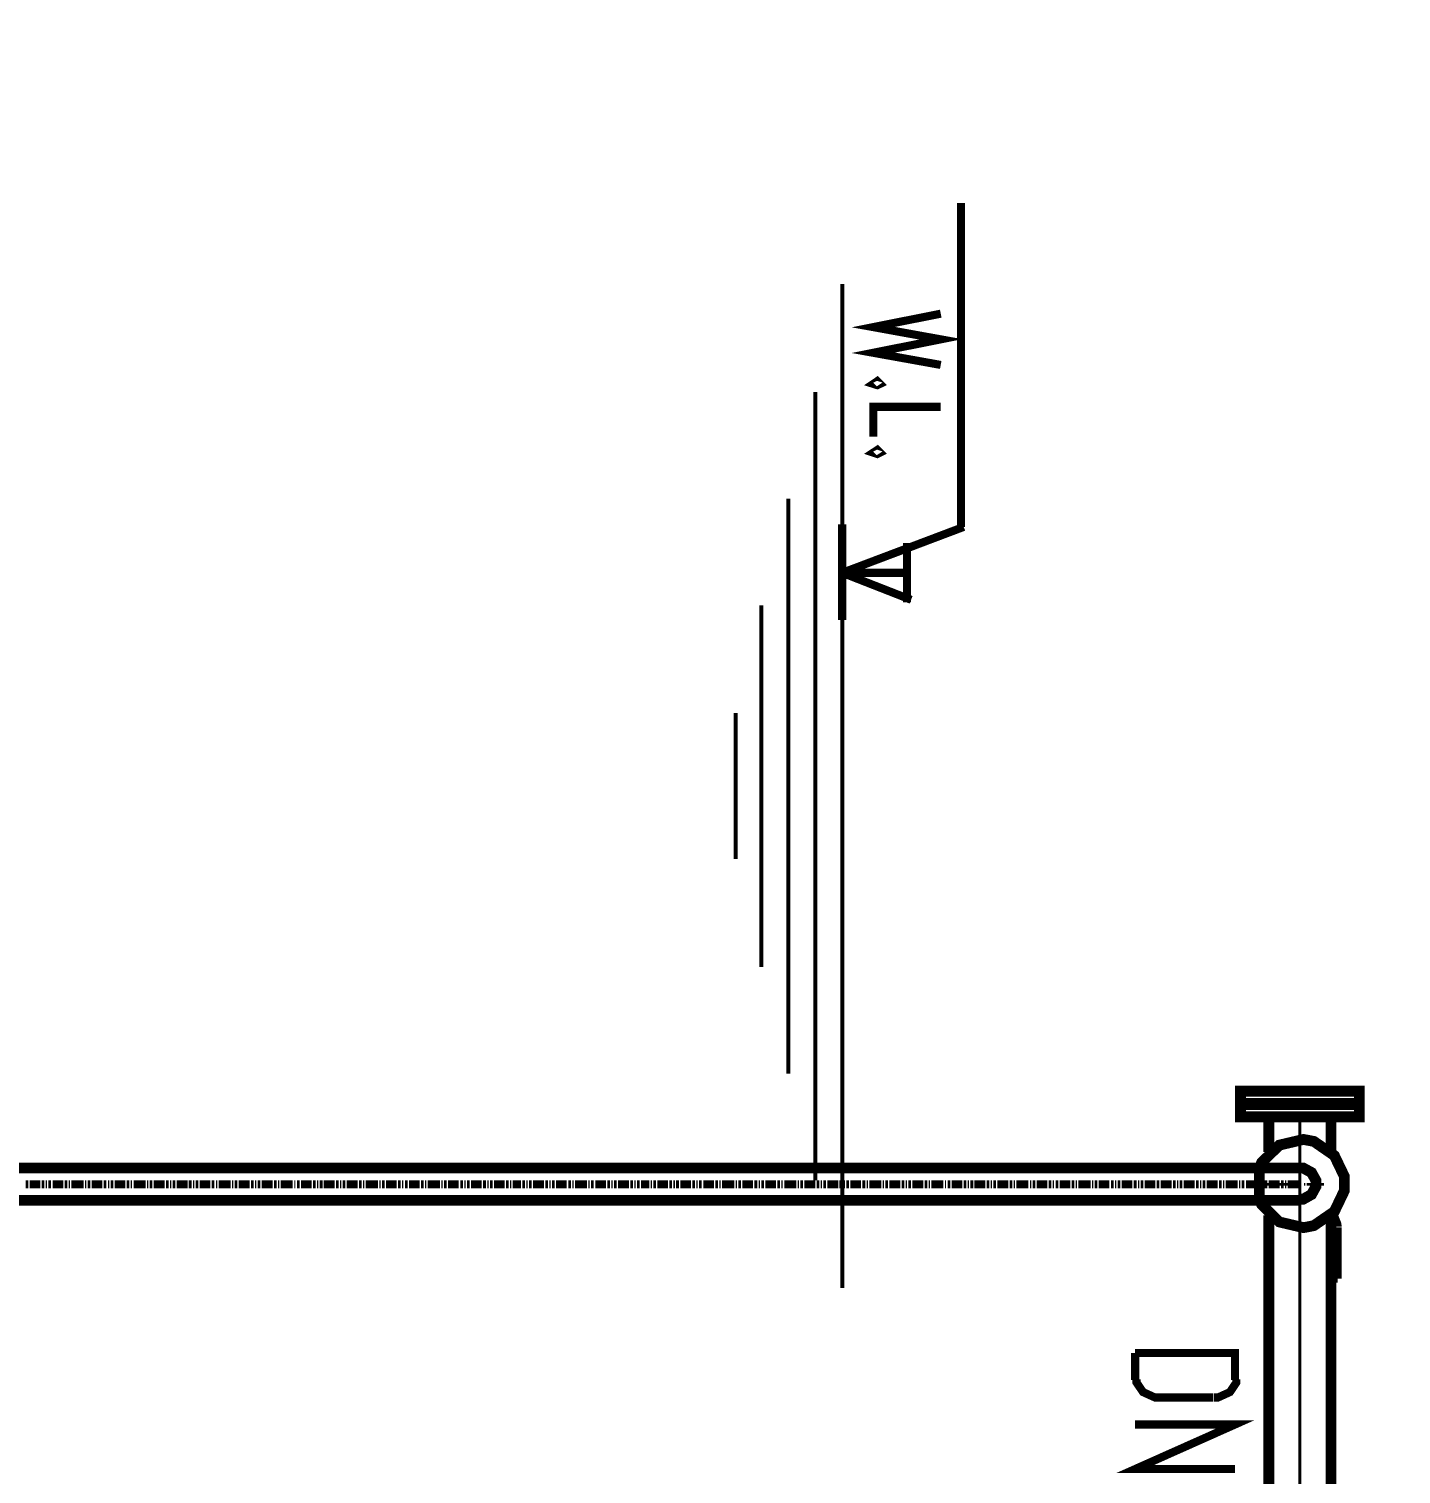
# Model space of a CAD drawing. Extents: x 0.4 to 11.4, y 0.4 to 16.2.
# Drawn here: x 7.78 to 9.474, y 10.358 to 12.143 of the extents above; entities that cross this region are included whole.
import ezdxf

# ---------------------------------------------------------------- set-up
doc = ezdxf.new("R2010")
doc.units = 0
doc.header["$MEASUREMENT"] = 0
doc.dimstyles.get("Standard").update_dxf_attribs({"dimtxt": 0.18, "dimasz": 0.18, "dimexe": 0.18, "dimexo": 0.0625, "dimgap": 0.09, "dimtad": 0, "dimtih": 1, "dimtoh": 1, "dimdec": 4, "dimzin": 0, "dimdsep": 46, "dimtxsty": 'Standard', "dimcen": 0.09, "dimadec": 0, "dimazin": 0, "dimtfac": 1, "dimtdec": 4, "dimtofl": 0, "dimtmove": 0, "dimatfit": 3, "dimfxl": 1, "dimtolj": 1, "dimtzin": 0, "dimarcsym": 0})

# ---------------------------------------------------------------- blocks, each defined once
blk = doc.blocks.new('*D3')
at = {"color": 0, "linetype": 'Continuous', "lineweight": -2, "transparency": 16777216}
for p, q in [((9.6237, 12.8227), (10.7662, 12.8227)), ((10.5862, 12.6427), (10.5862, 9.1986)), ((10.5862, 5.3945), (10.5862, 8.8386)), ((8.9003, 5.2145), (10.7662, 5.2145))]:
    blk.add_line(p, q, dxfattribs=at)
at = {"color": 0, "linetype": 'Continuous', "transparency": 16777216}
for points in [[(10.5562, 12.6427), (10.6162, 12.6427), (10.5862, 12.8227)], [(10.5562, 5.3945), (10.6162, 5.3945), (10.5862, 5.2145)]]:
    blk.add_solid(points, dxfattribs=at)
at = {"layer": 'Defpoints', "color": 0, "linetype": 'Continuous', "transparency": 16777216}
for p in [(9.5612, 12.8227), (10.5862, 12.8227), (8.8378, 5.2145)]:
    blk.add_point(p, dxfattribs=at)
at = {"color": 0, "linetype": 'Continuous', "transparency": 16777216, "insert": (10.5862, 9.0186), "char_height": 0.18, "attachment_point": 5}
blk.add_mtext('\\A1;varB', dxfattribs=at)

msp = doc.modelspace()

# ---------------------------------------------------------------- linework, layer by layer
at = {"color": 0}
for points, const_width in [([(8.9311, 11.9278), (8.9311, 11.5278)], 0.01), ([(8.78444, 11.8278), (8.78444, 10.5878)], 0.005), ([(8.90608, 11.7911), (8.82275, 11.7745), (8.90608, 11.7594), (8.82275, 11.7428), (8.90608, 11.7278)], 0.01), ([(8.75108, 11.6944), (8.75108, 10.7211)], 0.005), ([(8.90608, 11.6761), (8.82275, 11.6761), (8.82275, 11.6394)], 0.01), ([(8.71778, 11.5628), (8.71778, 10.8528)], 0.005), ([(8.78444, 11.4128), (8.78444, 11.5311)], 0.01), ([(8.93446, 11.5278), (8.78444, 11.4711)], 0.01), ([(8.86442, 11.5078), (8.86442, 11.4345)], 0.01), ([(8.86947, 11.4378), (8.78444, 11.4711)], 0.01), ([(8.78444, 11.4711), (8.86947, 11.4711)], 0.01), ([(8.68446, 11.4311), (8.68446, 10.9844)], 0.005), ([(8.65278, 11.2978), (8.65278, 11.1178)], 0.005), ([(9.31108, 10.7561), (9.31108, 10.7994)], 0.01333), ([(9.34944, 8.81446), (9.34944, 10.7994)], 0.00333), ([(9.38781, 10.7561), (9.38781, 10.7994)], 0.01333), ([(9.29986, 10.6972), (9.30225, 10.6911), (9.32411, 10.6695), (9.354, 10.6625), (9.36035, 10.6637), (9.36675, 10.665), (9.39204, 10.6824), (9.40446, 10.7083), (9.40446, 10.717), (9.40446, 10.7256), (9.39204, 10.7515), (9.36675, 10.769), (9.36035, 10.7702), (9.354, 10.7714), (9.32411, 10.7644), (9.30225, 10.7428), (9.29986, 10.7368)], 0.01333), ([(9.34944, 10.7361), (9.34944, 10.7378), (9.34944, 10.7394), (9.34944, 10.7411), (9.34944, 10.7428), (9.34944, 10.7445)], 0.00333), ([(9.29943, 10.6961), (9.29943, 10.7361)], 0.01333), ([(9.34944, 10.7361), (9.29943, 10.7361)], 0.01333), ([(9.35026, 10.6977), (9.35368, 10.6977), (9.36387, 10.7034), (9.36947, 10.7136), (9.36947, 10.717), (9.36947, 10.7204), (9.36387, 10.7305), (9.35368, 10.7361), (9.35026, 10.7361)], 0.01333), ([(9.34944, 10.7328), (9.34944, 10.7344)], 0.00333), ([(9.34944, 10.7211), (9.34944, 10.7228), (9.34944, 10.7244), (9.34944, 10.7261), (9.34944, 10.7278), (9.34944, 10.7294)], 0.00333), ([(9.29943, 10.7161), (9.30111, 10.7161), (9.30279, 10.7161), (9.30447, 10.7161), (9.3061, 10.7161)], 0.00333), ([(9.30778, 10.7161), (9.30946, 10.7161), (9.31108, 10.7161)], 0.00333), ([(9.31278, 10.7161), (9.31446, 10.7161), (9.31614, 10.7161), (9.31776, 10.7161), (9.31944, 10.7161), (9.32112, 10.7161)], 0.00333), ([(9.32275, 10.7161), (9.32443, 10.7161), (9.32611, 10.7161)], 0.00333), ([(9.32781, 10.7161), (9.32943, 10.7161), (9.33111, 10.7161), (9.33279, 10.7161), (9.33442, 10.7161), (9.3361, 10.7161)], 0.00333), ([(9.33946, 10.7161), (9.3411, 10.7161)], 0.00333), ([(9.34278, 10.7161), (9.34446, 10.7161), (9.34614, 10.7161), (9.34776, 10.7161), (9.34944, 10.7161), (9.35113, 10.7161)], 0.00333), ([(9.34944, 10.7178), (9.34944, 10.7195)], 0.00333), ([(9.34944, 10.7061), (9.34944, 10.7078), (9.34944, 10.7094), (9.34944, 10.7111), (9.34944, 10.7128), (9.34944, 10.7145)], 0.00333), ([(9.35444, 10.7161), (9.35612, 10.7161)], 0.00333), ([(9.35781, 10.7161), (9.35943, 10.7161), (9.36111, 10.7161), (9.36279, 10.7161), (9.36442, 10.7161), (9.3661, 10.7161)], 0.00333), ([(9.36947, 10.7161), (9.3711, 10.7161)], 0.00333), ([(9.37278, 10.7161), (9.37446, 10.7161), (9.37608, 10.7161), (9.37776, 10.7161), (9.37944, 10.7161)], 0.00333), ([(9.34944, 10.6961), (9.29943, 10.6961)], 0.01333), ([(9.34944, 10.7011), (9.34944, 10.7028), (9.34944, 10.7044)], 0.00333), ([(9.34944, 10.6911), (9.34944, 10.6928), (9.34944, 10.6944), (9.34944, 10.6961), (9.34944, 10.6977), (9.34944, 10.6994)], 0.00333), ([(9.34944, 10.6878), (9.34944, 10.6895)], 0.00333), ([(9.31108, 9.92947), (9.31108, 10.6778)], 0.01333), ([(9.38781, 9.92947), (9.38781, 10.6778)], 0.01333), ([(9.39111, 10.6644), (9.38781, 10.6728), (9.39279, 10.6744), (9.39611, 10.6661)], 0.01), ([(9.38781, 10.6778), (9.38943, 10.6728)], 0.01), ([(9.39111, 10.6811), (9.39279, 10.6728)], 0.01), ([(9.39111, 10.6636), (9.39111, 10.6641), (9.3909, 10.6654), (9.39085, 10.6655)], 0.01), ([(9.39111, 10.5994), (9.39111, 10.6628)], 0.01), ([(9.39611, 10.6636), (9.39611, 10.6644), (9.39578, 10.6666), (9.39567, 10.6668)], 0.01), ([(9.39611, 10.5994), (9.39611, 10.6628)], 0.01), ([(9.39111, 10.5994), (9.39611, 10.5994)], 0.01), ([(9.14611, 10.5078), (9.14611, 10.4744)], 0.01), ([(9.26942, 10.4744), (9.26942, 10.5078), (9.16613, 10.5078), (9.14611, 10.5078)], 0.01), ([(9.14779, 10.4753), (9.14779, 10.4713), (9.15588, 10.4594), (9.17046, 10.4528), (9.17529, 10.4528)], 0.01), ([(9.2436, 10.4528), (9.24849, 10.4528), (9.26307, 10.4594), (9.27111, 10.4713), (9.27111, 10.4753)], 0.01), ([(9.17443, 10.4528), (9.24278, 10.4528)], 0.01), ([(9.14611, 10.4194), (9.26942, 10.4194), (9.14611, 10.3644), (9.26942, 10.3644)], 0.01)]:
    msp.add_lwpolyline(points, dxfattribs=dict(at, const_width=const_width))
for points, const_width in [([(8.83111, 11.7044), (8.82781, 11.7078), (8.82275, 11.7044), (8.82781, 11.7028), (8.83111, 11.7044)], 0.01), ([(8.83111, 11.6195), (8.82781, 11.6228), (8.82275, 11.6195), (8.82781, 11.6178), (8.83111, 11.6195)], 0.01), ([(9.42279, 10.8161), (9.42279, 10.8311), (9.2761, 10.8311), (9.2761, 10.8161), (9.42279, 10.8161)], 0.01333), ([(9.42279, 10.7994), (9.42279, 10.8145), (9.2761, 10.8145), (9.2761, 10.7994), (9.42279, 10.7994)], 0.01333), ([(9.38781, 10.7994), (9.31108, 10.7994), (9.38781, 10.7994)], 0.01333), ([(9.34944, 10.7461), (9.34944, 10.7461)], 0.00333), ([(9.34944, 10.7311), (9.34944, 10.7311)], 0.00333), ([(9.33778, 10.7161), (9.33778, 10.7161)], 0.00333), ([(9.34944, 10.7161), (9.34944, 10.7161)], 0.00333), ([(9.35275, 10.7161), (9.35275, 10.7161)], 0.00333), ([(9.36778, 10.7161), (9.36778, 10.7161)], 0.00333)]:
    msp.add_lwpolyline(points, close=True, dxfattribs=dict(at, const_width=const_width))
at = {"color": 142}
for points, const_width in [([(9.29943, 10.7361), (7.12446, 10.7361)], 0.01333), ([(7.7761, 10.7161), (7.77778, 10.7161), (7.77946, 10.7161)], 0.01), ([(7.78108, 10.7161), (7.78276, 10.7161), (7.78444, 10.7161), (7.78614, 10.7161)], 0.01), ([(7.78614, 10.7161), (7.78776, 10.7161), (7.78944, 10.7161), (7.79113, 10.7161), (7.79275, 10.7161)], 0.01), ([(7.79275, 10.7161), (7.79443, 10.7161)], 0.01), ([(7.79611, 10.7161), (7.79779, 10.7161), (7.79943, 10.7161)], 0.01), ([(7.80111, 10.7161), (7.80279, 10.7161)], 0.01), ([(7.80447, 10.7161), (7.8061, 10.7161), (7.80778, 10.7161)], 0.01), ([(7.80946, 10.7161), (7.81108, 10.7161), (7.81278, 10.7161), (7.81446, 10.7161)], 0.01), ([(7.81446, 10.7161), (7.81614, 10.7161), (7.81776, 10.7161), (7.81944, 10.7161), (7.82112, 10.7161)], 0.01), ([(7.82112, 10.7161), (7.82275, 10.7161)], 0.01), ([(7.82443, 10.7161), (7.82611, 10.7161), (7.82781, 10.7161)], 0.01), ([(7.82943, 10.7161), (7.83111, 10.7161)], 0.01), ([(7.83279, 10.7161), (7.83442, 10.7161), (7.8361, 10.7161), (7.83778, 10.7161)], 0.01), ([(7.83778, 10.7161), (7.83946, 10.7161), (7.8411, 10.7161), (7.84278, 10.7161), (7.84446, 10.7161)], 0.01), ([(7.84446, 10.7161), (7.84614, 10.7161), (7.84776, 10.7161)], 0.01), ([(7.84944, 10.7161), (7.85113, 10.7161)], 0.01), ([(7.85275, 10.7161), (7.85444, 10.7161), (7.85612, 10.7161)], 0.01), ([(7.85781, 10.7161), (7.85943, 10.7161), (7.86111, 10.7161), (7.86279, 10.7161)], 0.01), ([(7.86279, 10.7161), (7.86442, 10.7161), (7.8661, 10.7161), (7.86778, 10.7161), (7.86947, 10.7161)], 0.01), ([(7.86947, 10.7161), (7.8711, 10.7161)], 0.01), ([(7.87278, 10.7161), (7.87446, 10.7161), (7.87608, 10.7161)], 0.01), ([(7.87776, 10.7161), (7.87944, 10.7161)], 0.01), ([(7.88112, 10.7161), (7.88276, 10.7161), (7.88444, 10.7161)], 0.01), ([(7.88613, 10.7161), (7.88781, 10.7161), (7.88943, 10.7161), (7.89111, 10.7161)], 0.01), ([(7.89111, 10.7161), (7.89279, 10.7161), (7.89442, 10.7161), (7.89611, 10.7161), (7.89779, 10.7161)], 0.01), ([(7.89779, 10.7161), (7.89947, 10.7161)], 0.01), ([(7.9011, 10.7161), (7.90278, 10.7161), (7.90446, 10.7161)], 0.01), ([(7.90608, 10.7161), (7.90776, 10.7161)], 0.01), ([(7.90944, 10.7161), (7.91114, 10.7161), (7.91276, 10.7161), (7.91444, 10.7161)], 0.01), ([(7.91444, 10.7161), (7.91613, 10.7161), (7.91775, 10.7161), (7.91943, 10.7161), (7.92111, 10.7161)], 0.01), ([(7.92111, 10.7161), (7.92279, 10.7161), (7.92443, 10.7161)], 0.01), ([(7.92611, 10.7161), (7.92779, 10.7161)], 0.01), ([(7.92947, 10.7161), (7.9311, 10.7161), (7.93278, 10.7161)], 0.01), ([(7.93446, 10.7161), (7.93608, 10.7161), (7.93778, 10.7161), (7.93946, 10.7161)], 0.01), ([(7.93946, 10.7161), (7.94114, 10.7161), (7.94276, 10.7161), (7.94444, 10.7161), (7.94612, 10.7161)], 0.01), ([(7.94612, 10.7161), (7.94775, 10.7161)], 0.01), ([(7.94943, 10.7161), (7.95111, 10.7161), (7.95281, 10.7161)], 0.01), ([(7.95443, 10.7161), (7.95611, 10.7161)], 0.01), ([(7.95779, 10.7161), (7.95942, 10.7161), (7.9611, 10.7161)], 0.01), ([(7.96278, 10.7161), (7.96446, 10.7161), (7.9661, 10.7161), (7.96778, 10.7161)], 0.01), ([(7.96778, 10.7161), (7.96946, 10.7161), (7.97114, 10.7161), (7.97276, 10.7161), (7.97444, 10.7161)], 0.01), ([(7.97444, 10.7161), (7.97613, 10.7161)], 0.01), ([(7.97775, 10.7161), (7.97944, 10.7161), (7.98112, 10.7161)], 0.01), ([(7.98281, 10.7161), (7.98443, 10.7161)], 0.01), ([(7.98611, 10.7161), (7.98779, 10.7161), (7.98942, 10.7161)], 0.01), ([(7.9911, 10.7161), (7.99278, 10.7161), (7.99447, 10.7161), (7.9961, 10.7161)], 0.01), ([(7.9961, 10.7161), (7.99778, 10.7161), (7.99946, 10.7161), (8.00108, 10.7161), (8.00276, 10.7161)], 0.01), ([(8.00276, 10.7161), (8.00444, 10.7161)], 0.01), ([(8.00612, 10.7161), (8.00776, 10.7161), (8.00944, 10.7161)], 0.01), ([(8.01113, 10.7161), (8.01281, 10.7161)], 0.01), ([(8.01443, 10.7161), (8.01611, 10.7161), (8.01779, 10.7161), (8.01942, 10.7161)], 0.01), ([(8.01942, 10.7161), (8.02111, 10.7161), (8.02279, 10.7161), (8.02447, 10.7161), (8.0261, 10.7161)], 0.01), ([(8.0261, 10.7161), (8.02778, 10.7161), (8.02946, 10.7161)], 0.01), ([(8.03108, 10.7161), (8.03276, 10.7161)], 0.01), ([(8.03444, 10.7161), (8.03614, 10.7161), (8.03776, 10.7161)], 0.01), ([(8.03944, 10.7161), (8.04113, 10.7161), (8.04275, 10.7161), (8.04443, 10.7161)], 0.01), ([(8.04443, 10.7161), (8.04611, 10.7161), (8.04779, 10.7161), (8.04943, 10.7161), (8.05111, 10.7161)], 0.01), ([(8.05111, 10.7161), (8.05279, 10.7161)], 0.01), ([(8.05447, 10.7161), (8.0561, 10.7161), (8.05778, 10.7161)], 0.01), ([(8.05946, 10.7161), (8.06108, 10.7161)], 0.01), ([(8.06278, 10.7161), (8.06446, 10.7161), (8.06614, 10.7161)], 0.01), ([(8.06776, 10.7161), (8.06944, 10.7161), (8.07112, 10.7161), (8.07275, 10.7161)], 0.01), ([(8.07275, 10.7161), (8.07443, 10.7161), (8.07611, 10.7161), (8.07781, 10.7161), (8.07943, 10.7161)], 0.01), ([(8.07943, 10.7161), (8.08111, 10.7161)], 0.01), ([(8.08279, 10.7161), (8.08442, 10.7161), (8.0861, 10.7161)], 0.01), ([(8.08778, 10.7161), (8.08946, 10.7161)], 0.01), ([(8.0911, 10.7161), (8.09278, 10.7161), (8.09446, 10.7161), (8.09614, 10.7161)], 0.01), ([(8.09614, 10.7161), (8.09776, 10.7161), (8.09944, 10.7161), (8.10113, 10.7161), (8.10275, 10.7161)], 0.01), ([(8.10275, 10.7161), (8.10444, 10.7161), (8.10612, 10.7161)], 0.01), ([(8.10781, 10.7161), (8.10943, 10.7161)], 0.01), ([(8.11111, 10.7161), (8.11279, 10.7161), (8.11442, 10.7161)], 0.01), ([(8.1161, 10.7161), (8.11778, 10.7161), (8.11947, 10.7161), (8.1211, 10.7161)], 0.01), ([(8.1211, 10.7161), (8.12278, 10.7161), (8.12446, 10.7161), (8.12608, 10.7161), (8.12776, 10.7161)], 0.01), ([(8.12776, 10.7161), (8.12944, 10.7161)], 0.01), ([(8.13112, 10.7161), (8.13276, 10.7161), (8.13444, 10.7161)], 0.01), ([(8.13613, 10.7161), (8.13781, 10.7161)], 0.01), ([(8.13943, 10.7161), (8.14111, 10.7161), (8.14279, 10.7161)], 0.01), ([(8.14442, 10.7161), (8.14611, 10.7161), (8.14779, 10.7161), (8.14947, 10.7161)], 0.01), ([(8.14947, 10.7161), (8.1511, 10.7161), (8.15278, 10.7161), (8.15446, 10.7161), (8.15608, 10.7161)], 0.01), ([(8.15608, 10.7161), (8.15776, 10.7161)], 0.01), ([(8.15944, 10.7161), (8.16114, 10.7161), (8.16276, 10.7161)], 0.01), ([(8.16444, 10.7161), (8.16613, 10.7161)], 0.01), ([(8.16775, 10.7161), (8.16943, 10.7161), (8.17111, 10.7161)], 0.01), ([(8.17279, 10.7161), (8.17443, 10.7161), (8.17611, 10.7161), (8.17779, 10.7161)], 0.01), ([(8.17779, 10.7161), (8.17947, 10.7161), (8.1811, 10.7161), (8.18278, 10.7161), (8.18446, 10.7161)], 0.01), ([(8.18446, 10.7161), (8.18608, 10.7161)], 0.01), ([(8.18778, 10.7161), (8.18946, 10.7161), (8.19114, 10.7161)], 0.01), ([(8.19276, 10.7161), (8.19444, 10.7161)], 0.01), ([(8.19612, 10.7161), (8.19775, 10.7161), (8.19943, 10.7161), (8.20111, 10.7161)], 0.01), ([(8.20111, 10.7161), (8.20281, 10.7161), (8.20443, 10.7161), (8.20611, 10.7161), (8.20779, 10.7161)], 0.01), ([(8.20779, 10.7161), (8.20942, 10.7161), (8.2111, 10.7161)], 0.01), ([(8.21278, 10.7161), (8.21446, 10.7161)], 0.01), ([(8.2161, 10.7161), (8.21778, 10.7161), (8.21946, 10.7161)], 0.01), ([(8.22114, 10.7161), (8.22276, 10.7161), (8.22444, 10.7161), (8.22613, 10.7161)], 0.01), ([(8.22613, 10.7161), (8.22775, 10.7161), (8.22944, 10.7161), (8.23112, 10.7161), (8.23281, 10.7161)], 0.01), ([(8.23281, 10.7161), (8.23443, 10.7161)], 0.01), ([(8.23611, 10.7161), (8.23779, 10.7161), (8.23942, 10.7161)], 0.01), ([(8.2411, 10.7161), (8.24278, 10.7161)], 0.01), ([(8.24447, 10.7161), (8.2461, 10.7161), (8.24778, 10.7161)], 0.01), ([(8.24946, 10.7161), (8.25108, 10.7161), (8.25276, 10.7161), (8.25444, 10.7161)], 0.01), ([(8.25444, 10.7161), (8.25612, 10.7161), (8.25776, 10.7161), (8.25944, 10.7161), (8.26113, 10.7161)], 0.01), ([(8.26113, 10.7161), (8.26281, 10.7161)], 0.01), ([(8.26443, 10.7161), (8.26611, 10.7161), (8.26779, 10.7161)], 0.01), ([(8.26942, 10.7161), (8.27111, 10.7161)], 0.01), ([(8.27279, 10.7161), (8.27447, 10.7161), (8.2761, 10.7161), (8.27778, 10.7161)], 0.01), ([(8.27778, 10.7161), (8.27946, 10.7161), (8.28108, 10.7161), (8.28276, 10.7161), (8.28444, 10.7161)], 0.01), ([(8.28444, 10.7161), (8.28614, 10.7161), (8.28776, 10.7161)], 0.01), ([(8.28944, 10.7161), (8.29113, 10.7161)], 0.01), ([(8.29275, 10.7161), (8.29443, 10.7161), (8.29611, 10.7161)], 0.01), ([(8.29779, 10.7161), (8.29943, 10.7161), (8.30111, 10.7161), (8.30279, 10.7161)], 0.01), ([(8.30279, 10.7161), (8.30447, 10.7161), (8.3061, 10.7161), (8.30778, 10.7161), (8.30946, 10.7161)], 0.01), ([(8.30946, 10.7161), (8.31108, 10.7161)], 0.01), ([(8.31278, 10.7161), (8.31446, 10.7161), (8.31614, 10.7161)], 0.01), ([(8.31776, 10.7161), (8.31944, 10.7161)], 0.01), ([(8.32112, 10.7161), (8.32275, 10.7161), (8.32443, 10.7161)], 0.01), ([(8.32611, 10.7161), (8.32781, 10.7161), (8.32943, 10.7161), (8.33111, 10.7161)], 0.01), ([(8.33111, 10.7161), (8.33279, 10.7161), (8.33442, 10.7161), (8.3361, 10.7161), (8.33778, 10.7161)], 0.01), ([(8.33778, 10.7161), (8.33946, 10.7161)], 0.01), ([(8.3411, 10.7161), (8.34278, 10.7161), (8.34446, 10.7161)], 0.01), ([(8.34614, 10.7161), (8.34776, 10.7161)], 0.01), ([(8.34944, 10.7161), (8.35113, 10.7161), (8.35275, 10.7161)], 0.01), ([(8.35444, 10.7161), (8.35612, 10.7161), (8.35781, 10.7161), (8.35943, 10.7161)], 0.01), ([(8.35943, 10.7161), (8.36111, 10.7161), (8.36279, 10.7161), (8.36442, 10.7161), (8.3661, 10.7161)], 0.01), ([(8.3661, 10.7161), (8.36778, 10.7161)], 0.01), ([(8.36947, 10.7161), (8.3711, 10.7161), (8.37278, 10.7161)], 0.01), ([(8.37446, 10.7161), (8.37608, 10.7161)], 0.01), ([(8.37776, 10.7161), (8.37944, 10.7161), (8.38112, 10.7161), (8.38276, 10.7161)], 0.01), ([(8.38276, 10.7161), (8.38444, 10.7161), (8.38613, 10.7161), (8.38781, 10.7161)], 0.01), ([(8.38943, 10.7161), (8.39111, 10.7161), (8.39279, 10.7161)], 0.01), ([(8.39442, 10.7161), (8.39611, 10.7161)], 0.01), ([(8.39779, 10.7161), (8.39947, 10.7161), (8.4011, 10.7161)], 0.01), ([(8.40278, 10.7161), (8.40446, 10.7161), (8.40608, 10.7161), (8.40776, 10.7161)], 0.01), ([(8.40776, 10.7161), (8.40944, 10.7161), (8.41114, 10.7161), (8.41276, 10.7161), (8.41444, 10.7161)], 0.01), ([(8.41444, 10.7161), (8.41613, 10.7161)], 0.01), ([(8.41775, 10.7161), (8.41943, 10.7161), (8.42111, 10.7161)], 0.01), ([(8.42279, 10.7161), (8.42443, 10.7161)], 0.01), ([(8.42611, 10.7161), (8.42779, 10.7161), (8.42947, 10.7161)], 0.01), ([(8.4311, 10.7161), (8.43278, 10.7161), (8.43446, 10.7161), (8.43608, 10.7161)], 0.01), ([(8.43608, 10.7161), (8.43778, 10.7161), (8.43946, 10.7161), (8.44114, 10.7161), (8.44276, 10.7161)], 0.01), ([(8.44276, 10.7161), (8.44444, 10.7161)], 0.01), ([(8.44612, 10.7161), (8.44775, 10.7161), (8.44943, 10.7161)], 0.01), ([(8.45111, 10.7161), (8.45281, 10.7161)], 0.01), ([(8.45443, 10.7161), (8.45611, 10.7161), (8.45779, 10.7161), (8.45942, 10.7161)], 0.01), ([(8.45942, 10.7161), (8.4611, 10.7161), (8.46278, 10.7161), (8.46446, 10.7161), (8.4661, 10.7161)], 0.01), ([(8.4661, 10.7161), (8.46778, 10.7161), (8.46946, 10.7161)], 0.01), ([(8.47114, 10.7161), (8.47276, 10.7161)], 0.01), ([(8.47444, 10.7161), (8.47613, 10.7161), (8.47775, 10.7161)], 0.01), ([(8.47944, 10.7161), (8.48112, 10.7161), (8.48281, 10.7161), (8.48443, 10.7161)], 0.01), ([(8.48443, 10.7161), (8.48611, 10.7161), (8.48779, 10.7161), (8.48942, 10.7161), (8.4911, 10.7161)], 0.01), ([(8.4911, 10.7161), (8.49278, 10.7161)], 0.01), ([(8.49447, 10.7161), (8.4961, 10.7161), (8.49778, 10.7161)], 0.01), ([(8.49946, 10.7161), (8.50108, 10.7161)], 0.01), ([(8.50276, 10.7161), (8.50444, 10.7161), (8.50612, 10.7161)], 0.01), ([(8.50776, 10.7161), (8.50944, 10.7161), (8.51113, 10.7161), (8.51281, 10.7161)], 0.01), ([(8.51281, 10.7161), (8.51443, 10.7161), (8.51611, 10.7161), (8.51779, 10.7161), (8.51942, 10.7161)], 0.01), ([(8.51942, 10.7161), (8.52111, 10.7161)], 0.01), ([(8.52279, 10.7161), (8.52447, 10.7161), (8.5261, 10.7161)], 0.01), ([(8.52778, 10.7161), (8.52946, 10.7161)], 0.01), ([(8.53108, 10.7161), (8.53276, 10.7161), (8.53444, 10.7161)], 0.01), ([(8.53614, 10.7161), (8.53776, 10.7161), (8.53944, 10.7161), (8.54113, 10.7161)], 0.01), ([(8.54113, 10.7161), (8.54275, 10.7161), (8.54443, 10.7161), (8.54611, 10.7161)], 0.01), ([(8.54779, 10.7161), (8.54943, 10.7161)], 0.01), ([(8.55111, 10.7161), (8.55279, 10.7161), (8.55447, 10.7161)], 0.01), ([(8.5561, 10.7161), (8.55778, 10.7161), (8.55946, 10.7161), (8.56108, 10.7161)], 0.01), ([(8.56108, 10.7161), (8.56278, 10.7161), (8.56446, 10.7161), (8.56614, 10.7161), (8.56776, 10.7161)], 0.01), ([(8.56776, 10.7161), (8.56944, 10.7161)], 0.01), ([(8.57112, 10.7161), (8.57275, 10.7161), (8.57443, 10.7161)], 0.01), ([(8.57611, 10.7161), (8.57781, 10.7161)], 0.01), ([(8.57943, 10.7161), (8.58111, 10.7161), (8.58279, 10.7161)], 0.01), ([(8.58442, 10.7161), (8.5861, 10.7161), (8.58778, 10.7161), (8.58946, 10.7161)], 0.01), ([(8.58946, 10.7161), (8.5911, 10.7161), (8.59278, 10.7161), (8.59446, 10.7161), (8.59614, 10.7161)], 0.01), ([(8.59614, 10.7161), (8.59776, 10.7161)], 0.01), ([(8.59944, 10.7161), (8.60113, 10.7161), (8.60275, 10.7161)], 0.01), ([(8.60444, 10.7161), (8.60612, 10.7161)], 0.01), ([(8.60781, 10.7161), (8.60943, 10.7161), (8.61111, 10.7161)], 0.01), ([(8.61279, 10.7161), (8.61442, 10.7161), (8.6161, 10.7161), (8.61778, 10.7161)], 0.01), ([(8.61778, 10.7161), (8.61947, 10.7161), (8.6211, 10.7161), (8.62278, 10.7161), (8.62446, 10.7161)], 0.01), ([(8.62446, 10.7161), (8.62608, 10.7161)], 0.01), ([(8.62776, 10.7161), (8.62944, 10.7161), (8.63112, 10.7161)], 0.01), ([(8.63276, 10.7161), (8.63444, 10.7161)], 0.01), ([(8.63613, 10.7161), (8.63781, 10.7161), (8.63943, 10.7161), (8.64111, 10.7161)], 0.01), ([(8.64111, 10.7161), (8.64279, 10.7161), (8.64442, 10.7161), (8.64611, 10.7161), (8.64779, 10.7161)], 0.01), ([(8.64779, 10.7161), (8.64947, 10.7161), (8.6511, 10.7161)], 0.01), ([(8.65278, 10.7161), (8.65446, 10.7161)], 0.01), ([(8.65608, 10.7161), (8.65776, 10.7161), (8.65944, 10.7161)], 0.01), ([(8.66114, 10.7161), (8.66276, 10.7161), (8.66444, 10.7161), (8.66613, 10.7161)], 0.01), ([(8.66613, 10.7161), (8.66775, 10.7161), (8.66943, 10.7161), (8.67111, 10.7161), (8.67279, 10.7161)], 0.01), ([(8.67279, 10.7161), (8.67443, 10.7161)], 0.01), ([(8.67611, 10.7161), (8.67779, 10.7161), (8.67947, 10.7161)], 0.01), ([(8.6811, 10.7161), (8.68278, 10.7161)], 0.01), ([(8.68446, 10.7161), (8.68608, 10.7161), (8.68778, 10.7161)], 0.01), ([(8.68946, 10.7161), (8.69114, 10.7161), (8.69276, 10.7161), (8.69444, 10.7161)], 0.01), ([(8.69444, 10.7161), (8.69612, 10.7161), (8.69775, 10.7161), (8.69943, 10.7161), (8.70111, 10.7161)], 0.01), ([(8.70111, 10.7161), (8.70281, 10.7161)], 0.01), ([(8.70443, 10.7161), (8.70611, 10.7161), (8.70779, 10.7161)], 0.01), ([(8.70942, 10.7161), (8.7111, 10.7161)], 0.01), ([(8.71278, 10.7161), (8.71446, 10.7161), (8.7161, 10.7161), (8.71778, 10.7161)], 0.01), ([(8.71778, 10.7161), (8.71946, 10.7161), (8.72114, 10.7161), (8.72276, 10.7161), (8.72444, 10.7161)], 0.01), ([(8.72444, 10.7161), (8.72613, 10.7161), (8.72775, 10.7161)], 0.01), ([(8.72944, 10.7161), (8.73112, 10.7161)], 0.01), ([(8.73281, 10.7161), (8.73443, 10.7161), (8.73611, 10.7161)], 0.01), ([(8.73779, 10.7161), (8.73942, 10.7161), (8.7411, 10.7161), (8.74278, 10.7161)], 0.01), ([(8.74278, 10.7161), (8.74447, 10.7161), (8.7461, 10.7161), (8.74778, 10.7161), (8.74946, 10.7161)], 0.01), ([(8.74946, 10.7161), (8.75108, 10.7161)], 0.01), ([(8.75276, 10.7161), (8.75444, 10.7161), (8.75612, 10.7161)], 0.01), ([(8.75776, 10.7161), (8.75944, 10.7161)], 0.01), ([(8.76113, 10.7161), (8.76281, 10.7161), (8.76443, 10.7161)], 0.01), ([(8.76611, 10.7161), (8.76779, 10.7161), (8.76942, 10.7161), (8.77111, 10.7161)], 0.01), ([(8.77111, 10.7161), (8.77279, 10.7161), (8.77447, 10.7161), (8.7761, 10.7161), (8.77778, 10.7161)], 0.01), ([(8.77778, 10.7161), (8.77946, 10.7161)], 0.01), ([(8.78108, 10.7161), (8.78276, 10.7161), (8.78444, 10.7161)], 0.01), ([(8.78614, 10.7161), (8.78776, 10.7161)], 0.01), ([(8.78944, 10.7161), (8.79113, 10.7161), (8.79275, 10.7161)], 0.01), ([(8.79443, 10.7161), (8.79611, 10.7161), (8.79779, 10.7161), (8.79943, 10.7161)], 0.01), ([(8.79943, 10.7161), (8.80111, 10.7161), (8.80279, 10.7161), (8.80447, 10.7161), (8.8061, 10.7161)], 0.01), ([(8.8061, 10.7161), (8.80778, 10.7161)], 0.01), ([(8.80946, 10.7161), (8.81108, 10.7161), (8.81278, 10.7161)], 0.01), ([(8.81446, 10.7161), (8.81614, 10.7161)], 0.01), ([(8.81776, 10.7161), (8.81944, 10.7161), (8.82112, 10.7161), (8.82275, 10.7161)], 0.01), ([(8.82275, 10.7161), (8.82443, 10.7161), (8.82611, 10.7161), (8.82781, 10.7161), (8.82943, 10.7161)], 0.01), ([(8.82943, 10.7161), (8.83111, 10.7161), (8.83279, 10.7161)], 0.01), ([(8.83442, 10.7161), (8.8361, 10.7161)], 0.01), ([(8.83778, 10.7161), (8.83946, 10.7161), (8.8411, 10.7161)], 0.01), ([(8.84278, 10.7161), (8.84446, 10.7161), (8.84614, 10.7161), (8.84776, 10.7161)], 0.01), ([(8.84776, 10.7161), (8.84944, 10.7161), (8.85113, 10.7161), (8.85275, 10.7161), (8.85444, 10.7161)], 0.01), ([(8.85444, 10.7161), (8.85612, 10.7161)], 0.01), ([(8.85781, 10.7161), (8.85943, 10.7161), (8.86111, 10.7161)], 0.01), ([(8.86279, 10.7161), (8.86442, 10.7161)], 0.01), ([(8.8661, 10.7161), (8.86778, 10.7161), (8.86947, 10.7161)], 0.01), ([(8.8711, 10.7161), (8.87278, 10.7161), (8.87446, 10.7161), (8.87608, 10.7161)], 0.01), ([(8.87608, 10.7161), (8.87776, 10.7161), (8.87944, 10.7161), (8.88112, 10.7161), (8.88276, 10.7161)], 0.01), ([(8.88276, 10.7161), (8.88444, 10.7161)], 0.01), ([(8.88613, 10.7161), (8.88781, 10.7161), (8.88943, 10.7161)], 0.01), ([(8.89111, 10.7161), (8.89279, 10.7161)], 0.01), ([(8.89442, 10.7161), (8.89611, 10.7161), (8.89779, 10.7161), (8.89947, 10.7161)], 0.01), ([(8.89947, 10.7161), (8.9011, 10.7161), (8.90278, 10.7161), (8.90446, 10.7161), (8.90608, 10.7161)], 0.01), ([(8.90608, 10.7161), (8.90776, 10.7161), (8.90944, 10.7161)], 0.01), ([(8.91114, 10.7161), (8.91276, 10.7161)], 0.01), ([(8.91444, 10.7161), (8.91613, 10.7161), (8.91775, 10.7161)], 0.01), ([(8.91943, 10.7161), (8.92111, 10.7161), (8.92279, 10.7161), (8.92443, 10.7161)], 0.01), ([(8.92443, 10.7161), (8.92611, 10.7161), (8.92779, 10.7161), (8.92947, 10.7161), (8.9311, 10.7161)], 0.01), ([(8.9311, 10.7161), (8.93278, 10.7161)], 0.01), ([(8.93446, 10.7161), (8.93608, 10.7161), (8.93778, 10.7161)], 0.01), ([(8.93946, 10.7161), (8.94114, 10.7161)], 0.01), ([(8.94276, 10.7161), (8.94444, 10.7161), (8.94612, 10.7161)], 0.01), ([(8.94775, 10.7161), (8.94943, 10.7161), (8.95111, 10.7161), (8.95281, 10.7161)], 0.01), ([(8.95281, 10.7161), (8.95443, 10.7161), (8.95611, 10.7161), (8.95779, 10.7161), (8.95942, 10.7161)], 0.01), ([(8.95942, 10.7161), (8.9611, 10.7161)], 0.01), ([(8.96278, 10.7161), (8.96446, 10.7161), (8.9661, 10.7161)], 0.01), ([(8.96778, 10.7161), (8.96946, 10.7161)], 0.01), ([(8.97114, 10.7161), (8.97276, 10.7161), (8.97444, 10.7161)], 0.01), ([(8.97613, 10.7161), (8.97775, 10.7161), (8.97944, 10.7161), (8.98112, 10.7161)], 0.01), ([(8.98112, 10.7161), (8.98281, 10.7161), (8.98443, 10.7161), (8.98611, 10.7161), (8.98779, 10.7161)], 0.01), ([(8.98779, 10.7161), (8.98942, 10.7161)], 0.01), ([(8.9911, 10.7161), (8.99278, 10.7161), (8.99447, 10.7161)], 0.01), ([(8.9961, 10.7161), (8.99778, 10.7161)], 0.01), ([(8.99946, 10.7161), (9.00108, 10.7161), (9.00276, 10.7161), (9.00444, 10.7161)], 0.01), ([(9.00444, 10.7161), (9.00612, 10.7161), (9.00776, 10.7161), (9.00944, 10.7161), (9.01113, 10.7161)], 0.01), ([(9.01113, 10.7161), (9.01281, 10.7161), (9.01443, 10.7161)], 0.01), ([(9.01611, 10.7161), (9.01779, 10.7161)], 0.01), ([(9.01942, 10.7161), (9.02111, 10.7161), (9.02279, 10.7161)], 0.01), ([(9.02447, 10.7161), (9.0261, 10.7161), (9.02778, 10.7161), (9.02946, 10.7161)], 0.01), ([(9.02946, 10.7161), (9.03108, 10.7161), (9.03276, 10.7161), (9.03444, 10.7161), (9.03614, 10.7161)], 0.01), ([(9.03614, 10.7161), (9.03776, 10.7161)], 0.01), ([(9.03944, 10.7161), (9.04113, 10.7161), (9.04275, 10.7161)], 0.01), ([(9.04443, 10.7161), (9.04611, 10.7161)], 0.01), ([(9.04779, 10.7161), (9.04943, 10.7161), (9.05111, 10.7161)], 0.01), ([(9.05279, 10.7161), (9.05447, 10.7161), (9.0561, 10.7161), (9.05778, 10.7161)], 0.01), ([(9.05778, 10.7161), (9.05946, 10.7161), (9.06108, 10.7161), (9.06278, 10.7161), (9.06446, 10.7161)], 0.01), ([(9.06446, 10.7161), (9.06614, 10.7161)], 0.01), ([(9.06776, 10.7161), (9.06944, 10.7161), (9.07112, 10.7161)], 0.01), ([(9.07275, 10.7161), (9.07443, 10.7161)], 0.01), ([(9.07611, 10.7161), (9.07781, 10.7161), (9.07943, 10.7161), (9.08111, 10.7161)], 0.01), ([(9.08111, 10.7161), (9.08279, 10.7161), (9.08442, 10.7161), (9.0861, 10.7161), (9.08778, 10.7161)], 0.01), ([(9.08778, 10.7161), (9.08946, 10.7161), (9.0911, 10.7161)], 0.01), ([(9.09278, 10.7161), (9.09446, 10.7161)], 0.01), ([(9.09614, 10.7161), (9.09776, 10.7161), (9.09944, 10.7161)], 0.01), ([(9.10113, 10.7161), (9.10275, 10.7161), (9.10444, 10.7161), (9.10612, 10.7161)], 0.01), ([(9.10612, 10.7161), (9.10781, 10.7161), (9.10943, 10.7161), (9.11111, 10.7161), (9.11279, 10.7161)], 0.01), ([(9.11279, 10.7161), (9.11442, 10.7161)], 0.01), ([(9.1161, 10.7161), (9.11778, 10.7161), (9.11947, 10.7161)], 0.01), ([(9.1211, 10.7161), (9.12278, 10.7161)], 0.01), ([(9.12446, 10.7161), (9.12608, 10.7161), (9.12776, 10.7161)], 0.01), ([(9.12944, 10.7161), (9.13112, 10.7161), (9.13276, 10.7161), (9.13444, 10.7161)], 0.01), ([(9.13444, 10.7161), (9.13613, 10.7161), (9.13781, 10.7161), (9.13943, 10.7161), (9.14111, 10.7161)], 0.01), ([(9.14111, 10.7161), (9.14279, 10.7161)], 0.01), ([(9.14442, 10.7161), (9.14611, 10.7161), (9.14779, 10.7161)], 0.01), ([(9.14947, 10.7161), (9.1511, 10.7161)], 0.01), ([(9.15278, 10.7161), (9.15446, 10.7161), (9.15608, 10.7161)], 0.01), ([(9.15776, 10.7161), (9.15944, 10.7161), (9.16114, 10.7161), (9.16276, 10.7161)], 0.01), ([(9.16276, 10.7161), (9.16444, 10.7161), (9.16613, 10.7161), (9.16775, 10.7161), (9.16943, 10.7161)], 0.01), ([(9.16943, 10.7161), (9.17111, 10.7161)], 0.01), ([(9.17279, 10.7161), (9.17443, 10.7161), (9.17611, 10.7161)], 0.01), ([(9.17779, 10.7161), (9.17947, 10.7161), (9.1811, 10.7161), (9.18278, 10.7161)], 0.01), ([(9.18278, 10.7161), (9.18446, 10.7161), (9.18608, 10.7161), (9.18778, 10.7161), (9.18946, 10.7161)], 0.01), ([(9.18946, 10.7161), (9.19114, 10.7161)], 0.01), ([(9.19276, 10.7161), (9.19444, 10.7161), (9.19612, 10.7161)], 0.01), ([(9.19775, 10.7161), (9.19943, 10.7161)], 0.01), ([(9.20111, 10.7161), (9.20281, 10.7161), (9.20443, 10.7161)], 0.01), ([(9.20611, 10.7161), (9.20779, 10.7161), (9.20942, 10.7161), (9.2111, 10.7161)], 0.01), ([(9.2111, 10.7161), (9.21278, 10.7161), (9.21446, 10.7161), (9.2161, 10.7161), (9.21778, 10.7161)], 0.01), ([(9.21778, 10.7161), (9.21946, 10.7161)], 0.01), ([(9.22114, 10.7161), (9.22276, 10.7161), (9.22444, 10.7161)], 0.01), ([(9.22613, 10.7161), (9.22775, 10.7161)], 0.01), ([(9.22944, 10.7161), (9.23112, 10.7161), (9.23281, 10.7161)], 0.01), ([(9.23443, 10.7161), (9.23611, 10.7161), (9.23779, 10.7161), (9.23942, 10.7161)], 0.01), ([(9.23942, 10.7161), (9.2411, 10.7161), (9.24278, 10.7161), (9.24447, 10.7161), (9.2461, 10.7161)], 0.01), ([(9.2461, 10.7161), (9.24778, 10.7161)], 0.01), ([(9.24946, 10.7161), (9.25108, 10.7161), (9.25276, 10.7161)], 0.01), ([(9.25444, 10.7161), (9.25612, 10.7161)], 0.01), ([(9.25776, 10.7161), (9.25944, 10.7161), (9.26113, 10.7161), (9.26281, 10.7161)], 0.01), ([(9.26281, 10.7161), (9.26443, 10.7161), (9.26611, 10.7161), (9.26779, 10.7161), (9.26942, 10.7161)], 0.01), ([(9.26942, 10.7161), (9.27111, 10.7161), (9.27279, 10.7161)], 0.01), ([(9.27447, 10.7161), (9.2761, 10.7161)], 0.01), ([(9.27778, 10.7161), (9.27946, 10.7161), (9.28108, 10.7161)], 0.01), ([(9.28276, 10.7161), (9.28444, 10.7161), (9.28614, 10.7161), (9.28776, 10.7161)], 0.01), ([(9.28776, 10.7161), (9.28944, 10.7161), (9.29113, 10.7161), (9.29275, 10.7161), (9.29443, 10.7161)], 0.01), ([(9.29443, 10.7161), (9.29611, 10.7161)], 0.01), ([(9.29779, 10.7161), (9.29943, 10.7161), (9.30111, 10.7161)], 0.01), ([(9.30279, 10.7161), (9.30447, 10.7161)], 0.01), ([(9.3061, 10.7161), (9.30778, 10.7161), (9.30946, 10.7161)], 0.01), ([(9.31108, 10.7161), (9.31278, 10.7161), (9.31446, 10.7161), (9.31614, 10.7161)], 0.01), ([(9.31614, 10.7161), (9.31776, 10.7161), (9.31944, 10.7161), (9.32112, 10.7161), (9.32275, 10.7161)], 0.01), ([(9.32275, 10.7161), (9.32443, 10.7161)], 0.01), ([(9.32611, 10.7161), (9.32781, 10.7161), (9.32943, 10.7161)], 0.01), ([(9.33111, 10.7161), (9.33279, 10.7161)], 0.01), ([(9.33442, 10.7161), (9.3361, 10.7161), (9.33778, 10.7161), (9.33946, 10.7161)], 0.01), ([(9.33946, 10.7161), (9.3411, 10.7161), (9.34278, 10.7161), (9.34446, 10.7161), (9.34614, 10.7161)], 0.01), ([(9.34614, 10.7161), (9.34776, 10.7161), (9.34944, 10.7161)], 0.01), ([(9.29943, 10.6961), (7.12446, 10.6961)], 0.01333)]:
    msp.add_lwpolyline(points, dxfattribs=dict(at, const_width=const_width))
at = {"color": 142, "const_width": 0.01}
for points in [[(7.78614, 10.7161), (7.78614, 10.7161)], [(7.79275, 10.7161), (7.79275, 10.7161)], [(7.81446, 10.7161), (7.81446, 10.7161)], [(7.82112, 10.7161), (7.82112, 10.7161)], [(7.83778, 10.7161), (7.83778, 10.7161)], [(7.84446, 10.7161), (7.84446, 10.7161)], [(7.86279, 10.7161), (7.86279, 10.7161)], [(7.86947, 10.7161), (7.86947, 10.7161)], [(7.89111, 10.7161), (7.89111, 10.7161)], [(7.89779, 10.7161), (7.89779, 10.7161)], [(7.91444, 10.7161), (7.91444, 10.7161)], [(7.92111, 10.7161), (7.92111, 10.7161)], [(7.93946, 10.7161), (7.93946, 10.7161)], [(7.94612, 10.7161), (7.94612, 10.7161)], [(7.96778, 10.7161), (7.96778, 10.7161)], [(7.97444, 10.7161), (7.97444, 10.7161)], [(7.9961, 10.7161), (7.9961, 10.7161)], [(8.00276, 10.7161), (8.00276, 10.7161)], [(8.01942, 10.7161), (8.01942, 10.7161)], [(8.0261, 10.7161), (8.0261, 10.7161)], [(8.04443, 10.7161), (8.04443, 10.7161)], [(8.05111, 10.7161), (8.05111, 10.7161)], [(8.07275, 10.7161), (8.07275, 10.7161)], [(8.07943, 10.7161), (8.07943, 10.7161)], [(8.09614, 10.7161), (8.09614, 10.7161)], [(8.10275, 10.7161), (8.10275, 10.7161)], [(8.1211, 10.7161), (8.1211, 10.7161)], [(8.12776, 10.7161), (8.12776, 10.7161)], [(8.14947, 10.7161), (8.14947, 10.7161)], [(8.15608, 10.7161), (8.15608, 10.7161)], [(8.17779, 10.7161), (8.17779, 10.7161)], [(8.18446, 10.7161), (8.18446, 10.7161)], [(8.20111, 10.7161), (8.20111, 10.7161)], [(8.20779, 10.7161), (8.20779, 10.7161)], [(8.22613, 10.7161), (8.22613, 10.7161)], [(8.23281, 10.7161), (8.23281, 10.7161)], [(8.25444, 10.7161), (8.25444, 10.7161)], [(8.26113, 10.7161), (8.26113, 10.7161)], [(8.27778, 10.7161), (8.27778, 10.7161)], [(8.28444, 10.7161), (8.28444, 10.7161)], [(8.30279, 10.7161), (8.30279, 10.7161)], [(8.30946, 10.7161), (8.30946, 10.7161)], [(8.33111, 10.7161), (8.33111, 10.7161)], [(8.33778, 10.7161), (8.33778, 10.7161)], [(8.35943, 10.7161), (8.35943, 10.7161)], [(8.3661, 10.7161), (8.3661, 10.7161)], [(8.38276, 10.7161), (8.38276, 10.7161)], [(8.40776, 10.7161), (8.40776, 10.7161)], [(8.41444, 10.7161), (8.41444, 10.7161)], [(8.43608, 10.7161), (8.43608, 10.7161)], [(8.44276, 10.7161), (8.44276, 10.7161)], [(8.45942, 10.7161), (8.45942, 10.7161)], [(8.4661, 10.7161), (8.4661, 10.7161)], [(8.48443, 10.7161), (8.48443, 10.7161)], [(8.4911, 10.7161), (8.4911, 10.7161)], [(8.51281, 10.7161), (8.51281, 10.7161)], [(8.51942, 10.7161), (8.51942, 10.7161)], [(8.54113, 10.7161), (8.54113, 10.7161)], [(8.56108, 10.7161), (8.56108, 10.7161)], [(8.56776, 10.7161), (8.56776, 10.7161)], [(8.58946, 10.7161), (8.58946, 10.7161)], [(8.59614, 10.7161), (8.59614, 10.7161)], [(8.61778, 10.7161), (8.61778, 10.7161)], [(8.62446, 10.7161), (8.62446, 10.7161)], [(8.64111, 10.7161), (8.64111, 10.7161)], [(8.64779, 10.7161), (8.64779, 10.7161)], [(8.66613, 10.7161), (8.66613, 10.7161)], [(8.67279, 10.7161), (8.67279, 10.7161)], [(8.69444, 10.7161), (8.69444, 10.7161)], [(8.70111, 10.7161), (8.70111, 10.7161)], [(8.71778, 10.7161), (8.71778, 10.7161)], [(8.72444, 10.7161), (8.72444, 10.7161)], [(8.74278, 10.7161), (8.74278, 10.7161)], [(8.74946, 10.7161), (8.74946, 10.7161)], [(8.77111, 10.7161), (8.77111, 10.7161)], [(8.77778, 10.7161), (8.77778, 10.7161)], [(8.79943, 10.7161), (8.79943, 10.7161)], [(8.8061, 10.7161), (8.8061, 10.7161)], [(8.82275, 10.7161), (8.82275, 10.7161)], [(8.82943, 10.7161), (8.82943, 10.7161)], [(8.84776, 10.7161), (8.84776, 10.7161)], [(8.85444, 10.7161), (8.85444, 10.7161)], [(8.87608, 10.7161), (8.87608, 10.7161)], [(8.88276, 10.7161), (8.88276, 10.7161)], [(8.89947, 10.7161), (8.89947, 10.7161)], [(8.90608, 10.7161), (8.90608, 10.7161)], [(8.92443, 10.7161), (8.92443, 10.7161)], [(8.9311, 10.7161), (8.9311, 10.7161)], [(8.95281, 10.7161), (8.95281, 10.7161)], [(8.95942, 10.7161), (8.95942, 10.7161)], [(8.98112, 10.7161), (8.98112, 10.7161)], [(8.98779, 10.7161), (8.98779, 10.7161)], [(9.00444, 10.7161), (9.00444, 10.7161)], [(9.01113, 10.7161), (9.01113, 10.7161)], [(9.02946, 10.7161), (9.02946, 10.7161)], [(9.03614, 10.7161), (9.03614, 10.7161)], [(9.05778, 10.7161), (9.05778, 10.7161)], [(9.06446, 10.7161), (9.06446, 10.7161)], [(9.08111, 10.7161), (9.08111, 10.7161)], [(9.08778, 10.7161), (9.08778, 10.7161)], [(9.10612, 10.7161), (9.10612, 10.7161)], [(9.11279, 10.7161), (9.11279, 10.7161)], [(9.13444, 10.7161), (9.13444, 10.7161)], [(9.14111, 10.7161), (9.14111, 10.7161)], [(9.16276, 10.7161), (9.16276, 10.7161)], [(9.16943, 10.7161), (9.16943, 10.7161)], [(9.18278, 10.7161), (9.18278, 10.7161)], [(9.18946, 10.7161), (9.18946, 10.7161)], [(9.2111, 10.7161), (9.2111, 10.7161)], [(9.21778, 10.7161), (9.21778, 10.7161)], [(9.23942, 10.7161), (9.23942, 10.7161)], [(9.2461, 10.7161), (9.2461, 10.7161)], [(9.26281, 10.7161), (9.26281, 10.7161)], [(9.26942, 10.7161), (9.26942, 10.7161)], [(9.28776, 10.7161), (9.28776, 10.7161)], [(9.29443, 10.7161), (9.29443, 10.7161)], [(9.31614, 10.7161), (9.31614, 10.7161)], [(9.32275, 10.7161), (9.32275, 10.7161)], [(9.33946, 10.7161), (9.33946, 10.7161)], [(9.34614, 10.7161), (9.34614, 10.7161)]]:
    msp.add_lwpolyline(points, close=True, dxfattribs=at)

# ---------------------------------------------------------------- dimensions: what is measured, and where the dimension line sits
at = {"linetype": 'Continuous'}
dim = msp.add_linear_dim(base=(10.58625, 12.8227), p1=(8.83778, 5.21446), p2=(9.56116, 12.8227), angle=90, text='varB', dimstyle='Standard', dxfattribs=at)
dim.commit()
dim.dimension.update_dxf_attribs({"geometry": '*D3', "text_midpoint": (10.58625, 9.01858)})

doc.saveas('drawing.dxf')
